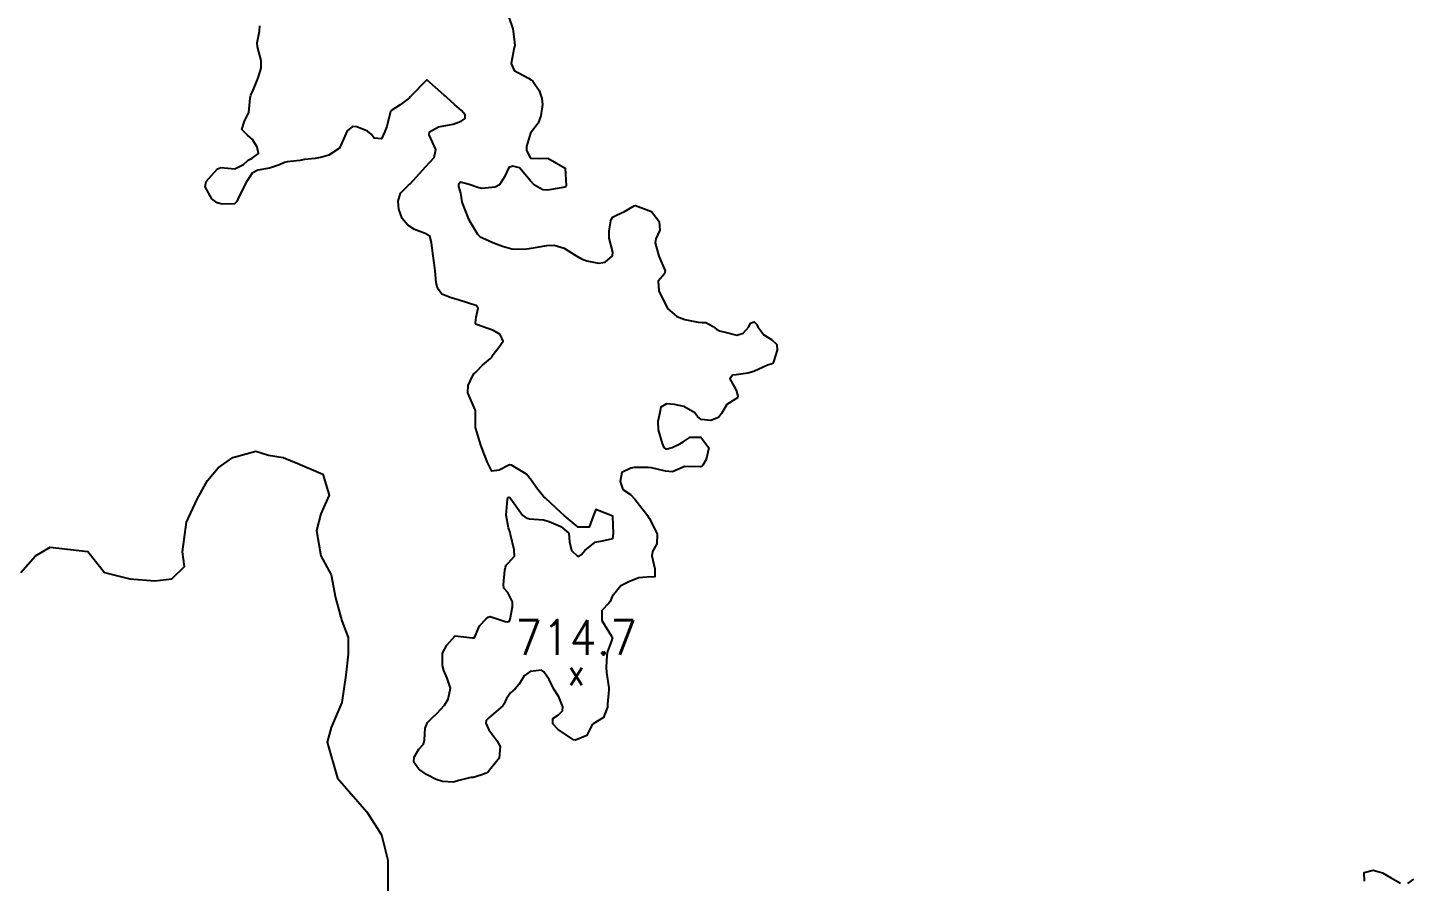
# Model space of a CAD drawing. Header units: metres. Extents: x 307586 to 320046, y 7427249 to 7434250.
# Drawn here: x 310636.6 to 310795.9, y 7432533.9 to 7432632.2 of the extents above; entities that cross this region are included whole.
import ezdxf
from ezdxf.enums import TextEntityAlignment as Align

# ---------------------------------------------------------------- set-up
doc = ezdxf.new("R2010")
doc.units = ezdxf.units.M
doc.header["$MEASUREMENT"] = 0
for name, color, linetype in [('Curvas de Nivel 1m', 11, 'Continuous'), ('Hidrografia', 140, 'Continuous'), ('Pontos Cotados', 45, 'Continuous')]:
    doc.layers.add(name, color=color, linetype=linetype)
doc.styles.add('Style-STANDARD', font='STANDARD.shx')

# ---------------------------------------------------------------- blocks, each defined once
blk = doc.blocks.new('ELVTXT_92')
at = {"layer": 'Pontos Cotados', "linetype": 'Continuous', "style": 'Style-STANDARD'}
for s, height, p in [('714.7', 4, (0, 4)), ('x', 3, (0, 0))]:
    blk.add_text(s, height=height, dxfattribs=at).set_placement(p, align=Align.MIDDLE_CENTER)

msp = doc.modelspace()

# ---------------------------------------------------------------- linework, layer by layer
at = {"layer": 'Curvas de Nivel 1m', "elevation": 714, "flags": 128}
for points in [[(310692.05, 7432633.4), (310692.51, 7432632.06), (310692.68, 7432630.57), (310692.72, 7432630.06), (310692.71, 7432630.02), (310692.67, 7432629.9), (310692.3, 7432628.07), (310692.64, 7432627.27), (310694.32, 7432626.36), (310694.62, 7432626.18), (310694.8, 7432626.04), (310695.52, 7432624.93), (310695.85, 7432624.02), (310695.9, 7432623.33), (310695.72, 7432622.02), (310695.41, 7432621.19), (310694.55, 7432620.04), (310694.08, 7432618.5), (310694.07, 7432618.04), (310694.52, 7432617.16), (310695.62, 7432617.12), (310696.52, 7432617.15), (310698.51, 7432615.99), (310698.63, 7432613.99), (310698.6, 7432613.87), (310698.48, 7432613.82), (310696.96, 7432613.53), (310696.48, 7432613.46), (310695.97, 7432613.51), (310694.98, 7432614.03), (310694.49, 7432614.57), (310693.28, 7432616.05), (310692.51, 7432616.25), (310692.04, 7432616.07), (310691.55, 7432615.02), (310690.96, 7432614.08), (310690.48, 7432613.81), (310688.92, 7432613.66), (310688.48, 7432613.76), (310687.49, 7432614.12), (310686.49, 7432614.38), (310686.25, 7432614.13), (310686.26, 7432613.91), (310686.47, 7432613.12), (310686.64, 7432612.13), (310686.7, 7432611.89), (310687.4, 7432610.12), (310688.42, 7432608.42), (310688.73, 7432608.11), (310690.41, 7432607.35), (310691.33, 7432607.01), (310692.4, 7432606.71), (310693.78, 7432606.67), (310694.4, 7432606.77), (310695.3, 7432606.92), (310696.4, 7432607.11), (310697.27, 7432607.13), (310698.4, 7432606.8), (310699.68, 7432605.98), (310700.39, 7432605.55), (310701.02, 7432605.32), (310702.38, 7432605.08), (310703.13, 7432605.18), (310703.98, 7432605.92), (310704, 7432606.32), (310703.6, 7432607.93), (310703.58, 7432608.77), (310703.77, 7432609.93), (310703.99, 7432610.37), (310704.44, 7432610.59), (310705.35, 7432611), (310706.46, 7432611.67), (310706.64, 7432611.71), (310708.45, 7432611.03), (310709.35, 7432609.86), (310709.41, 7432608.87), (310708.96, 7432607.86), (310708.88, 7432607.39), (310709.3, 7432605.86), (310710.05, 7432604.17), (310709.96, 7432603.85), (310709.22, 7432602.99), (310709.31, 7432601.86), (310710.31, 7432599.85), (310711.39, 7432598.92), (310712.3, 7432598.57), (310713.83, 7432598.28), (310714.3, 7432598.25), (310714.72, 7432598.22), (310715.56, 7432597.78), (310715.96, 7432597.45), (310716.29, 7432597.29), (310716.94, 7432597.11), (310718.28, 7432596.78), (310719.03, 7432596.99), (310719.66, 7432597.74), (310719.88, 7432598.15), (310720.3, 7432598.32), (310720.59, 7432598.02), (310720.7, 7432597.72), (310721.38, 7432596.81), (310722.28, 7432596.26), (310722.89, 7432595.69), (310722.93, 7432595.03), (310722.53, 7432593.7), (310722.44, 7432593.5), (310722.24, 7432593.44), (310721.83, 7432593.3), (310720.23, 7432592.59), (310719.56, 7432592.4), (310718.23, 7432592.22), (310717.8, 7432592.18), (310717.48, 7432591.76), (310718.2, 7432590.44), (310718.42, 7432589.75), (310718.38, 7432589.56), (310718.19, 7432589.43), (310717.15, 7432588.79), (310716.51, 7432587.77), (310716.17, 7432587.31), (310715.31, 7432586.93), (310714.17, 7432587.06), (310713.78, 7432587.41), (310713.45, 7432587.81), (310712.18, 7432588.56), (310711.12, 7432588.77), (310710.18, 7432588.87), (310709.55, 7432588.48), (310709.42, 7432587.86), (310709.2, 7432586.82), (310709.22, 7432585.86), (310709.7, 7432584.28), (310709.87, 7432583.85), (310710.12, 7432583.63), (310710.85, 7432583.84), (310711.71, 7432584.25), (310712.13, 7432584.5), (310712.93, 7432585.02), (310714.14, 7432585.02), (310715.06, 7432583.79), (310714.76, 7432582.44), (310714.38, 7432581.8), (310714.25, 7432581.65), (310714.1, 7432581.62), (310712.28, 7432581.64), (310712.1, 7432581.59), (310710.88, 7432581.05), (310710.09, 7432581.11), (310708.47, 7432581.49), (310708.1, 7432581.55), (310706.46, 7432581.52), (310706.1, 7432581.47), (310705.04, 7432580.96), (310704.85, 7432579.91), (310705.15, 7432578.99), (310706.06, 7432578.41), (310706.55, 7432577.89), (310708.03, 7432575.95), (310708.1, 7432575.87), (310708.23, 7432575.67), (310709.13, 7432573.86), (310709.09, 7432572.76), (310708.6, 7432571.86), (310708.49, 7432571.35), (310708.84, 7432569.86), (310708.84, 7432568.96), (310707.94, 7432568.9), (310707.01, 7432568.81), (310705.94, 7432568.4), (310704.95, 7432567.9), (310703.92, 7432566.68), (310703.72, 7432566.12), (310703.54, 7432565.92), (310702.76, 7432565.07), (310702.76, 7432563.93), (310703.86, 7432562.1), (310703.95, 7432562), (310703.97, 7432561.92), (310703.95, 7432561.83), (310703.86, 7432561.57), (310703.41, 7432560.35), (310703.31, 7432559.93), (310703.24, 7432558.5), (310703.3, 7432557.93), (310703.55, 7432556.17), (310703.56, 7432555.92), (310703.42, 7432554.27), (310703.39, 7432553.92), (310702.94, 7432552.74), (310701.74, 7432552.03), (310701.65, 7432551.94), (310701.01, 7432550.67), (310699.72, 7432550.12), (310699.49, 7432550.19), (310697.73, 7432551.36), (310697.09, 7432552), (310697.11, 7432552.63), (310697.75, 7432553.06), (310698.23, 7432553.51), (310698.25, 7432553.99), (310697.78, 7432555.13), (310697.23, 7432556), (310696.69, 7432557.12), (310696.06, 7432558.01), (310695.81, 7432558.21), (310694.5, 7432558.03), (310693.81, 7432557.56), (310693.25, 7432556.59), (310692.77, 7432556.05), (310692.24, 7432555.6), (310691.78, 7432554.94), (310691.52, 7432554.31), (310691.35, 7432554.07), (310689.75, 7432552.69), (310689.45, 7432552.39), (310689.39, 7432552.09), (310689.73, 7432551.32), (310690.65, 7432550.08), (310691.03, 7432549.39), (310690.94, 7432548.07), (310689.68, 7432546.47), (310689.44, 7432546.33), (310688.81, 7432546.1), (310687.92, 7432545.85), (310687.67, 7432545.83), (310686.3, 7432545.49), (310685.66, 7432545.31), (310684.42, 7432545.39), (310683.66, 7432545.61), (310682.58, 7432546.17), (310681.68, 7432546.8), (310681.09, 7432547.59), (310681.14, 7432548.19), (310681.7, 7432549.09), (310682.21, 7432549.67), (310682.32, 7432550.17), (310682.4, 7432551.51), (310682.69, 7432552.17), (310683.21, 7432552.7), (310683.75, 7432553.2), (310684.62, 7432554.15), (310685.06, 7432554.85), (310685.31, 7432556.14), (310684.93, 7432557.27), (310684.55, 7432558.15), (310684.4, 7432558.74), (310684.42, 7432560.15), (310684.9, 7432561.09), (310685.86, 7432562.13), (310687.86, 7432561.92), (310688.05, 7432561.92), (310688.17, 7432562.11), (310688.67, 7432563.31), (310689.42, 7432564.09), (310689.68, 7432564.3), (310689.89, 7432564.39), (310690.83, 7432564.08), (310691.62, 7432563.8), (310691.88, 7432563.76), (310692.1, 7432563.84), (310692.18, 7432564.06), (310692.48, 7432565.48), (310692.48, 7432566.05), (310691.92, 7432567.14), (310691.48, 7432567.62), (310691.42, 7432568.07), (310691.58, 7432569.7), (310691.64, 7432570.06), (310691.73, 7432570.29), (310691.96, 7432570.53), (310692.7, 7432571.33), (310692.66, 7432572.05), (310692.23, 7432573.83), (310692.18, 7432574.06), (310692.01, 7432574.58), (310691.73, 7432576.06), (310691.87, 7432577.88), (310691.91, 7432578.06), (310692.05, 7432578.12), (310692.16, 7432578.06), (310692.47, 7432577.64), (310693.6, 7432576.04), (310694.03, 7432575.74), (310694.42, 7432575.64), (310696.03, 7432575.5), (310696.7, 7432575.33), (310698.01, 7432574.75), (310698.95, 7432573.98), (310699.01, 7432572.96), (310699.27, 7432571.98), (310699.97, 7432571.28), (310700.41, 7432571.53), (310700.78, 7432571.96), (310701.99, 7432572.95), (310702.83, 7432573.1), (310704, 7432573.35), (310704.09, 7432573.92), (310704.03, 7432575.92), (310702.04, 7432576.69), (310701.75, 7432575.94), (310701.28, 7432574.68), (310700.01, 7432574.66), (310698.43, 7432575.99), (310698.04, 7432576.35), (310696.26, 7432578.01), (310696.05, 7432578.21), (310695.22, 7432579.18), (310694.67, 7432580.03), (310694.08, 7432580.75), (310692.34, 7432581.82), (310692.1, 7432581.83), (310690.93, 7432581.24), (310690.09, 7432581.12), (310689.58, 7432582.1), (310689.23, 7432582.98), (310688.8, 7432584.1), (310688.23, 7432586.03), (310688.22, 7432586.11), (310688.22, 7432588.06), (310688.21, 7432588.11), (310688.17, 7432588.18), (310687.32, 7432590.12), (310687.35, 7432590.98), (310687.9, 7432592.11), (310688.03, 7432592.31), (310688.23, 7432592.53), (310689.03, 7432593.31), (310689.95, 7432594.09), (310690.1, 7432594.24), (310690.25, 7432594.54), (310690.92, 7432595.42), (310691.4, 7432596.07), (310691.05, 7432596.85), (310690.29, 7432597.31), (310688.45, 7432597.95), (310688.29, 7432598.02), (310688.21, 7432598.11), (310688.19, 7432598.22), (310688.3, 7432598.85), (310688.53, 7432599.89), (310688.4, 7432600.11), (310688.31, 7432600.17), (310688.23, 7432600.2), (310686.32, 7432600.82), (310685.39, 7432601.09), (310684.33, 7432601.48), (310683.82, 7432602.17), (310683.67, 7432602.84), (310683.57, 7432604.17), (310683.44, 7432605.1), (310683.28, 7432606.17), (310683.15, 7432607.43), (310682.94, 7432608.17), (310682.42, 7432608.48), (310681.17, 7432608.95), (310680.43, 7432609.44), (310679.76, 7432610.22), (310679.39, 7432611.28), (310679.32, 7432612.22), (310679.56, 7432613.13), (310680.48, 7432614.04), (310680.67, 7432614.21), (310682.5, 7432616.18), (310683.44, 7432617.25), (310683.63, 7432618.17), (310682.89, 7432619.84), (310682.92, 7432620.18), (310683.96, 7432620.77), (310684.56, 7432620.89), (310685.64, 7432621.07), (310686.57, 7432621.43), (310687, 7432621.71), (310687.02, 7432622.13), (310686.59, 7432622.64), (310685.79, 7432623.33), (310684.91, 7432624.16), (310684.74, 7432624.3), (310684.61, 7432624.4), (310682.62, 7432626.18), (310680.7, 7432624.21), (310680.6, 7432624.11), (310679.52, 7432623.3), (310678.59, 7432622.7), (310678.39, 7432622.43), (310678.35, 7432622.23), (310678, 7432620.8), (310677.76, 7432620.24), (310677.4, 7432619.39), (310676.55, 7432619.47), (310676.21, 7432619.92), (310675.79, 7432620.26), (310674.56, 7432620.76), (310674.03, 7432620.82), (310673.43, 7432620.29), (310673.16, 7432619.68), (310672.53, 7432618.3), (310671.33, 7432617.51), (310670.52, 7432617.27), (310669.73, 7432617.13), (310668.51, 7432616.99), (310667.97, 7432616.9), (310666.51, 7432616.72), (310666.22, 7432616.66), (310665.64, 7432616.38), (310664.5, 7432616.02), (310663.13, 7432615.78), (310662.49, 7432615.41), (310661.85, 7432614.43), (310661.2, 7432613.17), (310660.84, 7432612.44), (310660.72, 7432612.18), (310660.45, 7432611.9), (310659.05, 7432611.87), (310658.46, 7432612.03), (310657.87, 7432612.48), (310657.09, 7432613.87), (310657.21, 7432614.48), (310657.82, 7432615.15), (310658.5, 7432615.91), (310658.88, 7432616.08), (310660.5, 7432615.93), (310661.51, 7432616.43), (310662.02, 7432616.92), (310662.51, 7432617.17), (310663.24, 7432617.7), (310663.07, 7432618.41), (310662.54, 7432619.29), (310661.94, 7432619.82), (310661.3, 7432620.44), (310661.6, 7432621.4), (310662.11, 7432622.43), (310662.25, 7432624.08), (310662.33, 7432624.42), (310662.61, 7432624.98), (310663.03, 7432626.01), (310663.17, 7432626.41), (310663.54, 7432627.51), (310663.53, 7432628.41), (310663.12, 7432629.96), (310663.06, 7432630.42), (310663.33, 7432631.78), (310663.37, 7432632.41)], [(310790.54, 7432533.88), (310790.52, 7432534.88), (310791.56, 7432535.15), (310792.62, 7432534.85), (310793.55, 7432534.31), (310794.71, 7432533.65)], [(310795.53, 7432533.62), (310796.21, 7432534.14)]]:
    msp.add_lwpolyline(points, dxfattribs=at)
at = {"layer": 'Hidrografia'}
msp.add_lwpolyline([(310635.85, 7432569.45), (310637.54, 7432571.38), (310639.23, 7432572.35), (310643.58, 7432571.86), (310645.51, 7432569.45), (310648.41, 7432568.73), (310651.3, 7432568.49), (310653.23, 7432568.73), (310654.71, 7432570.15), (310654.46, 7432571.84), (310654.95, 7432575.22), (310656.15, 7432577.87), (310657.36, 7432580.05), (310658.57, 7432581.49), (310660.26, 7432582.7), (310662.91, 7432583.42), (310664.36, 7432582.94), (310666.05, 7432582.7), (310667.74, 7432581.98), (310670.64, 7432580.77), (310671.36, 7432578.36), (310670.4, 7432576.19), (310669.91, 7432574.26), (310670.4, 7432571.36), (310671.6, 7432569.19), (310672.08, 7432566.54), (310672.81, 7432563.88), (310673.53, 7432561.95), (310673.53, 7432560.02), (310673.29, 7432557.61), (310672.81, 7432554.47), (310671.6, 7432551.58), (310671.12, 7432549.89), (310672.33, 7432545.74), (310675.71, 7432541.88), (310677.4, 7432539.22), (310678.12, 7432536.33), (310678.12, 7432533.92), (310678.12, 7432530.06)], dxfattribs=at)

# ---------------------------------------------------------------- block references
at = {"layer": 'Pontos Cotados', "linetype": 'Continuous'}
msp.add_blockref('ELVTXT_92', (310699.81, 7432557.97, 714.71), dxfattribs=at)

doc.saveas('drawing.dxf')
